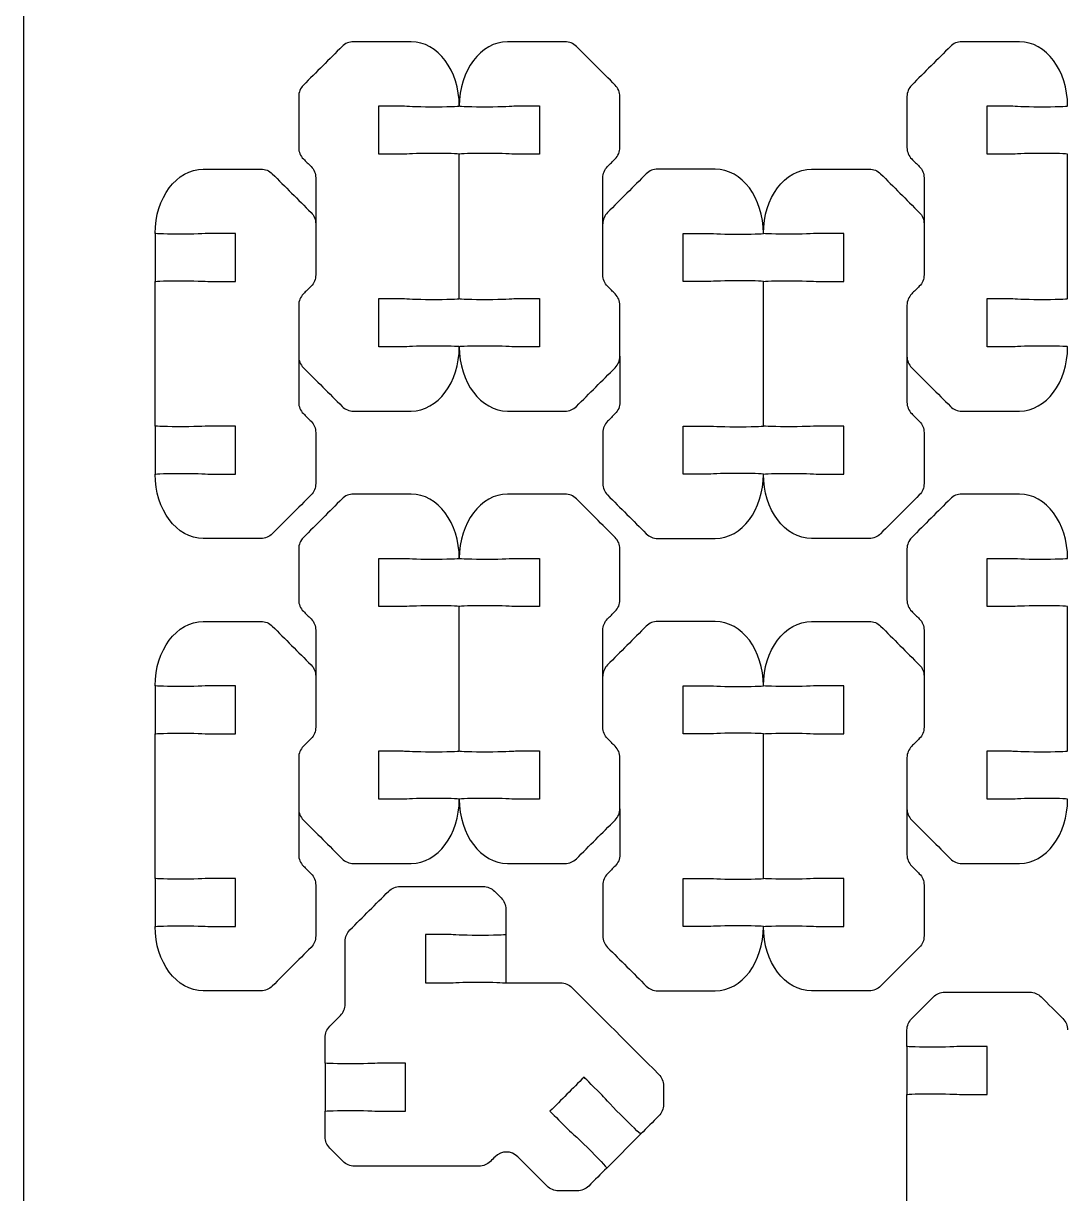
# Model space of a CAD drawing. Extents: x 0 to 400, y 230 to 450.
# Drawn here: x 135 to 200, y 297.5 to 370.4 of the extents above; entities that cross this region are included whole.
import ezdxf

# ---------------------------------------------------------------- set-up
doc = ezdxf.new("R2010")
doc.units = 0
doc.header["$MEASUREMENT"] = 0
doc.layers.add('DEFAULT', color=18, linetype='CONTINUOUS')

msp = doc.modelspace()

# ---------------------------------------------------------------- linework, layer by layer
at = {"layer": 'DEFAULT', "color": 1}
for points in [[(143.199, 357.329), (143.199, 354.329)], [(143.199, 345.331), (143.199, 342.331)], [(143.199, 329.155), (143.199, 326.155)], [(143.199, 317.157), (143.199, 314.157)], [(165.03, 313.656), (165.03, 310.656)], [(190.002, 306.691), (190.002, 303.691)], [(153.776, 305.655), (153.776, 302.655)], [(173.43, 301.239), (171.309, 299.118)]]:
    msp.add_lwpolyline(points, dxfattribs=at)
for points, knots in [([(135, 242), (135, 307.333), (135, 372.667), (135, 438), (135, 444.627), (140.372, 450), (147, 450), (182.333, 450), (217.667, 450), (253, 450), (259.628, 450), (265, 444.627), (265, 438), (265, 372.667), (265, 307.333), (265, 242), (265, 235.373), (259.628, 230), (253, 230), (217.667, 230), (182.333, 230), (147, 230), (140.372, 230), (135, 235.373), (135, 242)], [0, 0, 0, 0, 555.591, 555.591, 555.591, 556.591, 556.591, 556.591, 857.063, 857.063, 857.063, 858.063, 858.063, 858.063, 1413.654, 1413.654, 1413.654, 1414.654, 1414.654, 1414.654, 1715.126, 1715.126, 1715.126, 1716.126, 1716.126, 1716.126, 1716.126]), ([(154.841, 368.972), (155.028, 369.16), (155.283, 369.265), (155.548, 369.265), (156.743, 369.265), (157.939, 369.265), (159.134, 369.265), (160.792, 369.265), (162.133, 367.477), (162.133, 365.265), (162.133, 365.237), (161.35, 365.215), (160.383, 365.215), (159.416, 365.215), (158.845, 365.265), (158.633, 365.265), (158.133, 365.265), (157.634, 365.265), (157.134, 365.265), (157.134, 364.264), (157.134, 363.263), (157.134, 362.263), (157.634, 362.263), (158.133, 362.263), (158.633, 362.263), (158.845, 362.263), (159.416, 362.312), (160.383, 362.312), (161.35, 362.312), (162.133, 362.291), (162.133, 362.263), (162.133, 359.264), (162.133, 356.265), (162.133, 353.267), (162.133, 353.239), (161.35, 353.217), (160.383, 353.217), (159.416, 353.217), (158.845, 353.267), (158.633, 353.267), (158.133, 353.267), (157.634, 353.267), (157.134, 353.267), (157.134, 352.266), (157.134, 351.265), (157.134, 350.265), (157.634, 350.265), (158.133, 350.265), (158.633, 350.265), (158.845, 350.265), (159.416, 350.314), (160.383, 350.314), (161.35, 350.314), (162.133, 350.293), (162.133, 350.265), (162.133, 348.053), (160.792, 346.268), (159.134, 346.264), (158.257, 346.264), (156.614, 346.261), (155.548, 346.261), (155.283, 346.261), (155.028, 346.366), (154.84, 346.554), (154.036, 347.358), (153.232, 348.162), (152.428, 348.966), (152.24, 349.154), (152.135, 349.408), (152.135, 349.673), (152.135, 350.733), (152.135, 351.793), (152.135, 352.853), (152.135, 353.118), (152.24, 353.372), (152.428, 353.56), (152.587, 353.718), (152.745, 353.877), (152.904, 354.036), (153.092, 354.223), (153.197, 354.477), (153.197, 354.743), (153.197, 356.757), (153.197, 358.772), (153.197, 360.787), (153.197, 361.052), (153.092, 361.306), (152.904, 361.494), (152.745, 361.652), (152.587, 361.811), (152.428, 361.97), (152.24, 362.157), (152.135, 362.411), (152.135, 362.677), (152.135, 363.735), (152.135, 364.794), (152.135, 365.852), (152.135, 366.118), (152.24, 366.372), (152.428, 366.56), (153.232, 367.364), (154.036, 368.168), (154.841, 368.972)], [9.672514, 9.672514, 9.672514, 9.672514, 10.672514, 10.672514, 10.672514, 20.838514, 20.838514, 20.838514, 21.838514, 21.838514, 21.838514, 22.838514, 22.838514, 22.838514, 23.838514, 23.838514, 23.838514, 28.088514, 28.088514, 28.088514, 36.598514, 36.598514, 36.598514, 40.848514, 40.848514, 40.848514, 41.848514, 41.848514, 41.848514, 42.848514, 42.848514, 42.848514, 68.348514, 68.348514, 68.348514, 69.348514, 69.348514, 69.348514, 70.348514, 70.348514, 70.348514, 74.598514, 74.598514, 74.598514, 83.108514, 83.108514, 83.108514, 87.358514, 87.358514, 87.358514, 88.358514, 88.358514, 88.358514, 89.358514, 89.358514, 89.358514, 90.358514, 90.358514, 90.358514, 91.358514, 91.358514, 91.358514, 92.358514, 92.358514, 92.358514, 102.03032, 102.03032, 102.03032, 103.03032, 103.03032, 103.03032, 112.04232, 112.04232, 112.04232, 113.04232, 113.04232, 113.04232, 114.951509, 114.951509, 114.951509, 115.951509, 115.951509, 115.951509, 133.083509, 133.083509, 133.083509, 134.083509, 134.083509, 134.083509, 135.992697, 135.992697, 135.992697, 136.992697, 136.992697, 136.992697, 145.994697, 145.994697, 145.994697, 146.994697, 146.994697, 146.994697, 156.667211, 156.667211, 156.667211, 156.667211]), ([(162.133, 353.267), (162.133, 353.239), (162.916, 353.217), (163.883, 353.217), (164.849, 353.217), (165.421, 353.267), (165.632, 353.267), (166.132, 353.267), (166.632, 353.267), (167.132, 353.267), (167.132, 352.266), (167.132, 351.265), (167.132, 350.265), (166.632, 350.265), (166.132, 350.265), (165.632, 350.265), (165.421, 350.265), (164.849, 350.314), (163.883, 350.314), (162.916, 350.314), (162.133, 350.293), (162.133, 350.265), (162.133, 348.053), (163.473, 346.268), (165.131, 346.264), (166.009, 346.264), (167.652, 346.261), (168.717, 346.261), (168.983, 346.261), (169.237, 346.366), (169.425, 346.554), (170.229, 347.358), (171.034, 348.162), (171.838, 348.966), (172.025, 349.154), (172.131, 349.408), (172.131, 349.673), (172.131, 350.733), (172.131, 351.793), (172.131, 352.853), (172.131, 353.118), (172.025, 353.372), (171.838, 353.56), (171.679, 353.718), (171.52, 353.877), (171.361, 354.036), (171.174, 354.223), (171.069, 354.478), (171.069, 354.743), (171.069, 356.757), (171.069, 358.772), (171.069, 360.787), (171.069, 361.052), (171.174, 361.306), (171.361, 361.494), (171.52, 361.652), (171.679, 361.811), (171.838, 361.97), (172.025, 362.157), (172.131, 362.412), (172.131, 362.677), (172.131, 363.735), (172.131, 364.794), (172.131, 365.853), (172.131, 366.118), (172.025, 366.372), (171.838, 366.56), (171.033, 367.364), (170.229, 368.168), (169.425, 368.973), (169.237, 369.16), (168.983, 369.265), (168.718, 369.265), (167.522, 369.265), (166.327, 369.265), (165.131, 369.265), (163.473, 369.265), (162.133, 367.477), (162.133, 365.265), (162.133, 365.237), (162.916, 365.215), (163.883, 365.215), (164.849, 365.215), (165.421, 365.265), (165.632, 365.265), (166.132, 365.265), (166.632, 365.265), (167.132, 365.265), (167.132, 364.264), (167.132, 363.263), (167.132, 362.263), (166.632, 362.263), (166.132, 362.263), (165.632, 362.263), (165.421, 362.263), (164.849, 362.312), (163.883, 362.312), (162.916, 362.312), (162.133, 362.291), (162.133, 362.263)], [0, 0, 0, 0, 1, 1, 1, 2, 2, 2, 6.25, 6.25, 6.25, 14.76, 14.76, 14.76, 19.01, 19.01, 19.01, 20.01, 20.01, 20.01, 21.01, 21.01, 21.01, 22.01, 22.01, 22.01, 23.01, 23.01, 23.01, 24.01, 24.01, 24.01, 33.681807, 33.681807, 33.681807, 34.681807, 34.681807, 34.681807, 43.693807, 43.693807, 43.693807, 44.693807, 44.693807, 44.693807, 46.602995, 46.602995, 46.602995, 47.602995, 47.602995, 47.602995, 64.734995, 64.734995, 64.734995, 65.734995, 65.734995, 65.734995, 67.644183, 67.644183, 67.644183, 68.644183, 68.644183, 68.644183, 77.646183, 77.646183, 77.646183, 78.646183, 78.646183, 78.646183, 88.319404, 88.319404, 88.319404, 89.319404, 89.319404, 89.319404, 99.485404, 99.485404, 99.485404, 100.485404, 100.485404, 100.485404, 101.485404, 101.485404, 101.485404, 102.485404, 102.485404, 102.485404, 106.735404, 106.735404, 106.735404, 115.245404, 115.245404, 115.245404, 119.495404, 119.495404, 119.495404, 120.495404, 120.495404, 120.495404, 121.495404, 121.495404, 121.495404, 121.495404]), ([(192.708, 368.972), (192.895, 369.16), (193.15, 369.265), (193.415, 369.265), (194.61, 369.265), (195.806, 369.265), (197.001, 369.265), (198.659, 369.265), (200, 367.477), (200, 365.265), (200, 365.237), (199.217, 365.215), (198.25, 365.215), (197.283, 365.215), (196.712, 365.265), (196.5, 365.265), (196.001, 365.265), (195.501, 365.265), (195.001, 365.265), (195.001, 364.264), (195.001, 363.263), (195.001, 362.263), (195.501, 362.263), (196.001, 362.263), (196.5, 362.263), (196.712, 362.263), (197.283, 362.312), (198.25, 362.312), (199.217, 362.312), (200, 362.291), (200, 362.263), (200, 359.264), (200, 356.265), (200, 353.267), (200, 353.239), (199.217, 353.217), (198.25, 353.217), (197.283, 353.217), (196.712, 353.267), (196.5, 353.267), (196.001, 353.267), (195.501, 353.267), (195.001, 353.267), (195.001, 352.266), (195.001, 351.265), (195.001, 350.265), (195.501, 350.265), (196.001, 350.265), (196.5, 350.265), (196.712, 350.265), (197.283, 350.314), (198.25, 350.314), (199.217, 350.314), (200, 350.293), (200, 350.265), (200, 348.053), (198.659, 346.268), (197.001, 346.264), (196.124, 346.264), (194.481, 346.261), (193.415, 346.261), (193.15, 346.261), (192.895, 346.366), (192.708, 346.554), (191.904, 347.358), (191.1, 348.162), (190.295, 348.966), (190.108, 349.154), (190.002, 349.408), (190.002, 349.673), (190.002, 350.733), (190.002, 351.793), (190.002, 352.853), (190.002, 353.118), (190.108, 353.372), (190.295, 353.56), (190.454, 353.718), (190.613, 353.877), (190.771, 354.036), (190.959, 354.223), (191.064, 354.477), (191.064, 354.743), (191.064, 356.757), (191.064, 358.772), (191.064, 360.787), (191.064, 361.052), (190.959, 361.306), (190.771, 361.494), (190.613, 361.652), (190.454, 361.811), (190.295, 361.97), (190.108, 362.157), (190.002, 362.411), (190.002, 362.677), (190.002, 363.735), (190.002, 364.794), (190.002, 365.852), (190.002, 366.118), (190.108, 366.372), (190.295, 366.56), (191.1, 367.364), (191.904, 368.168), (192.708, 368.972)], [9.671807, 9.671807, 9.671807, 9.671807, 10.671807, 10.671807, 10.671807, 20.837807, 20.837807, 20.837807, 21.837807, 21.837807, 21.837807, 22.837807, 22.837807, 22.837807, 23.837807, 23.837807, 23.837807, 28.087807, 28.087807, 28.087807, 36.597807, 36.597807, 36.597807, 40.847807, 40.847807, 40.847807, 41.847807, 41.847807, 41.847807, 42.847807, 42.847807, 42.847807, 68.347807, 68.347807, 68.347807, 69.347807, 69.347807, 69.347807, 70.347807, 70.347807, 70.347807, 74.597807, 74.597807, 74.597807, 83.107807, 83.107807, 83.107807, 87.357807, 87.357807, 87.357807, 88.357807, 88.357807, 88.357807, 89.357807, 89.357807, 89.357807, 90.357807, 90.357807, 90.357807, 91.357807, 91.357807, 91.357807, 92.357807, 92.357807, 92.357807, 102.029613, 102.029613, 102.029613, 103.029613, 103.029613, 103.029613, 112.041613, 112.041613, 112.041613, 113.041613, 113.041613, 113.041613, 114.950094, 114.950094, 114.950094, 115.950094, 115.950094, 115.950094, 133.082094, 133.082094, 133.082094, 134.082094, 134.082094, 134.082094, 135.990576, 135.990576, 135.990576, 136.990576, 136.990576, 136.990576, 145.992576, 145.992576, 145.992576, 146.992576, 146.992576, 146.992576, 156.664382, 156.664382, 156.664382, 156.664382]), ([(152.135, 349.673), (152.135, 348.719), (152.135, 347.764), (152.135, 346.809), (152.135, 346.544), (152.241, 346.289), (152.428, 346.102), (152.587, 345.943), (152.745, 345.784), (152.904, 345.626), (153.091, 345.438), (153.197, 345.184), (153.197, 344.919), (153.197, 343.86), (153.197, 342.802), (153.197, 341.743), (153.197, 341.478), (153.091, 341.223), (152.904, 341.036), (152.1, 340.232), (151.295, 339.427), (150.491, 338.623), (150.304, 338.436), (150.049, 338.33), (149.784, 338.33), (148.589, 338.33), (147.393, 338.33), (146.198, 338.33), (144.54, 338.33), (143.199, 340.119), (143.199, 342.331), (143.199, 342.359), (143.982, 342.38), (144.949, 342.38), (145.916, 342.38), (146.487, 342.331), (146.699, 342.331), (147.574, 342.331), (148.198, 342.331), (148.198, 342.331), (148.198, 343.331), (148.198, 344.332), (148.198, 345.333), (148.198, 345.333), (147.574, 345.333), (146.699, 345.333), (146.487, 345.333), (145.916, 345.284), (144.949, 345.284), (143.982, 345.284), (143.199, 345.305), (143.199, 345.333), (143.199, 348.332), (143.199, 351.33), (143.199, 354.329), (143.199, 354.357), (143.982, 354.378), (144.949, 354.378), (145.916, 354.378), (146.487, 354.329), (146.699, 354.329), (147.574, 354.329), (148.198, 354.329), (148.198, 354.329), (148.198, 355.329), (148.198, 356.33), (148.198, 357.331), (148.198, 357.331), (147.574, 357.331), (146.699, 357.331), (146.487, 357.331), (145.916, 357.281), (144.949, 357.281), (143.982, 357.281), (143.199, 357.303), (143.199, 357.331), (143.199, 359.543), (144.54, 361.328), (146.198, 361.331), (147.075, 361.331), (148.718, 361.334), (149.784, 361.335), (150.049, 361.335), (150.304, 361.229), (150.492, 361.042), (151.296, 360.238), (152.1, 359.433), (152.904, 358.629), (153.091, 358.442), (153.197, 358.187), (153.197, 357.922)], [0, 0, 0, 0, 8.12, 8.12, 8.12, 9.12, 9.12, 9.12, 11.029188, 11.029188, 11.029188, 12.029188, 12.029188, 12.029188, 21.031188, 21.031188, 21.031188, 22.031188, 22.031188, 22.031188, 31.704409, 31.704409, 31.704409, 32.704409, 32.704409, 32.704409, 42.870409, 42.870409, 42.870409, 43.870409, 43.870409, 43.870409, 44.870409, 44.870409, 44.870409, 45.870409, 45.870409, 45.870409, 46.870409, 46.870409, 46.870409, 55.380409, 55.380409, 55.380409, 56.380409, 56.380409, 56.380409, 57.380409, 57.380409, 57.380409, 58.380409, 58.380409, 58.380409, 83.880409, 83.880409, 83.880409, 84.880409, 84.880409, 84.880409, 85.880409, 85.880409, 85.880409, 86.880409, 86.880409, 86.880409, 95.390409, 95.390409, 95.390409, 96.390409, 96.390409, 96.390409, 97.390409, 97.390409, 97.390409, 98.390409, 98.390409, 98.390409, 99.390409, 99.390409, 99.390409, 100.390409, 100.390409, 100.390409, 101.390409, 101.390409, 101.390409, 111.062216, 111.062216, 111.062216, 112.062216, 112.062216, 112.062216, 112.062216]), ([(181.066, 354.329), (181.066, 354.357), (180.283, 354.378), (179.317, 354.378), (178.35, 354.378), (177.779, 354.329), (177.567, 354.329), (176.692, 354.329), (176.068, 354.329), (176.068, 354.329), (176.068, 355.329), (176.068, 356.33), (176.068, 357.331), (176.068, 357.331), (176.692, 357.331), (177.567, 357.331), (177.779, 357.331), (178.35, 357.281), (179.317, 357.281), (180.283, 357.281), (181.066, 357.303), (181.066, 357.331), (181.066, 359.543), (179.726, 361.328), (178.068, 361.331), (177.19, 361.331), (175.547, 361.334), (174.482, 361.335), (174.217, 361.335), (173.962, 361.229), (173.774, 361.042), (172.97, 360.238), (172.166, 359.433), (171.361, 358.629), (171.174, 358.442), (171.069, 358.187), (171.069, 357.922)], [0, 0, 0, 0, 1, 1, 1, 2, 2, 2, 3, 3, 3, 11.51, 11.51, 11.51, 12.51, 12.51, 12.51, 13.51, 13.51, 13.51, 14.51, 14.51, 14.51, 15.51, 15.51, 15.51, 16.51, 16.51, 16.51, 17.51, 17.51, 17.51, 27.181807, 27.181807, 27.181807, 28.181807, 28.181807, 28.181807, 28.181807]), ([(190.002, 349.673), (190.002, 348.719), (190.002, 347.764), (190.002, 346.809), (190.002, 346.544), (190.108, 346.289), (190.295, 346.102), (190.454, 345.943), (190.613, 345.784), (190.771, 345.626), (190.959, 345.438), (191.064, 345.184), (191.064, 344.919), (191.064, 343.86), (191.064, 342.802), (191.064, 341.743), (191.064, 341.478), (190.959, 341.223), (190.771, 341.036), (189.967, 340.232), (189.163, 339.427), (188.358, 338.623), (188.171, 338.436), (187.917, 338.33), (187.651, 338.33), (186.456, 338.33), (185.26, 338.33), (184.065, 338.33), (182.407, 338.33), (181.066, 340.119), (181.066, 342.331), (181.066, 342.359), (181.85, 342.38), (182.816, 342.38), (183.783, 342.38), (184.354, 342.331), (184.566, 342.331), (185.441, 342.331), (186.065, 342.331), (186.065, 342.331), (186.065, 343.331), (186.065, 344.332), (186.065, 345.333), (186.065, 345.333), (185.441, 345.333), (184.566, 345.333), (184.354, 345.333), (183.783, 345.284), (182.816, 345.284), (181.85, 345.284), (181.066, 345.305), (181.066, 345.333), (181.066, 348.332), (181.066, 351.33), (181.066, 354.329), (181.066, 354.357), (181.85, 354.378), (182.816, 354.378), (183.783, 354.378), (184.354, 354.329), (184.566, 354.329), (185.441, 354.329), (186.065, 354.329), (186.065, 354.329), (186.065, 355.329), (186.065, 356.33), (186.065, 357.331), (186.065, 357.331), (185.441, 357.331), (184.566, 357.331), (184.354, 357.331), (183.783, 357.281), (182.816, 357.281), (181.85, 357.281), (181.066, 357.303), (181.066, 357.331), (181.066, 359.543), (182.407, 361.328), (184.065, 361.331), (184.942, 361.331), (186.586, 361.334), (187.651, 361.335), (187.916, 361.335), (188.171, 361.229), (188.359, 361.042), (189.163, 360.238), (189.967, 359.433), (190.771, 358.629), (190.959, 358.442), (191.064, 358.187), (191.064, 357.922)], [0, 0, 0, 0, 8.12, 8.12, 8.12, 9.12, 9.12, 9.12, 11.029188, 11.029188, 11.029188, 12.029188, 12.029188, 12.029188, 21.031188, 21.031188, 21.031188, 22.031188, 22.031188, 22.031188, 31.704409, 31.704409, 31.704409, 32.704409, 32.704409, 32.704409, 42.870409, 42.870409, 42.870409, 43.870409, 43.870409, 43.870409, 44.870409, 44.870409, 44.870409, 45.870409, 45.870409, 45.870409, 46.870409, 46.870409, 46.870409, 55.380409, 55.380409, 55.380409, 56.380409, 56.380409, 56.380409, 57.380409, 57.380409, 57.380409, 58.380409, 58.380409, 58.380409, 83.880409, 83.880409, 83.880409, 84.880409, 84.880409, 84.880409, 85.880409, 85.880409, 85.880409, 86.880409, 86.880409, 86.880409, 95.390409, 95.390409, 95.390409, 96.390409, 96.390409, 96.390409, 97.390409, 97.390409, 97.390409, 98.390409, 98.390409, 98.390409, 99.390409, 99.390409, 99.390409, 100.390409, 100.390409, 100.390409, 101.390409, 101.390409, 101.390409, 111.062216, 111.062216, 111.062216, 112.062216, 112.062216, 112.062216, 112.062216]), ([(172.131, 349.673), (172.131, 348.719), (172.131, 347.764), (172.131, 346.809), (172.131, 346.544), (172.025, 346.289), (171.838, 346.102), (171.679, 345.943), (171.52, 345.784), (171.361, 345.626), (171.174, 345.438), (171.069, 345.184), (171.069, 344.919), (171.069, 343.86), (171.069, 342.802), (171.069, 341.743), (171.069, 341.478), (171.174, 341.223), (171.361, 341.036), (172.166, 340.232), (172.97, 339.427), (173.774, 338.623), (173.962, 338.436), (174.216, 338.33), (174.481, 338.33), (175.677, 338.33), (176.872, 338.33), (178.068, 338.33), (179.726, 338.33), (181.066, 340.119), (181.066, 342.331), (181.066, 342.359), (180.283, 342.38), (179.317, 342.38), (178.35, 342.38), (177.779, 342.331), (177.567, 342.331), (176.692, 342.331), (176.068, 342.331), (176.068, 342.331), (176.068, 343.331), (176.068, 344.332), (176.068, 345.333), (176.068, 345.333), (176.692, 345.333), (177.567, 345.333), (177.779, 345.333), (178.35, 345.284), (179.317, 345.284), (180.283, 345.284), (181.066, 345.305), (181.066, 345.333)], [0, 0, 0, 0, 8.12, 8.12, 8.12, 9.12, 9.12, 9.12, 11.029188, 11.029188, 11.029188, 12.029188, 12.029188, 12.029188, 21.031188, 21.031188, 21.031188, 22.031188, 22.031188, 22.031188, 31.704409, 31.704409, 31.704409, 32.704409, 32.704409, 32.704409, 42.870409, 42.870409, 42.870409, 43.870409, 43.870409, 43.870409, 44.870409, 44.870409, 44.870409, 45.870409, 45.870409, 45.870409, 46.870409, 46.870409, 46.870409, 55.380409, 55.380409, 55.380409, 56.380409, 56.380409, 56.380409, 57.380409, 57.380409, 57.380409, 58.380409, 58.380409, 58.380409, 58.380409]), ([(154.841, 340.799), (155.028, 340.987), (155.283, 341.092), (155.548, 341.092), (156.743, 341.092), (157.939, 341.092), (159.134, 341.092), (160.792, 341.092), (162.133, 339.303), (162.133, 337.091), (162.133, 337.063), (161.35, 337.042), (160.383, 337.042), (159.416, 337.042), (158.845, 337.091), (158.633, 337.091), (158.133, 337.091), (157.634, 337.091), (157.134, 337.091), (157.134, 336.091), (157.134, 335.09), (157.134, 334.089), (157.634, 334.089), (158.133, 334.089), (158.633, 334.089), (158.845, 334.089), (159.416, 334.138), (160.383, 334.138), (161.35, 334.138), (162.133, 334.117), (162.133, 334.089), (162.133, 331.09), (162.133, 328.092), (162.133, 325.093), (162.133, 325.065), (161.35, 325.044), (160.383, 325.044), (159.416, 325.044), (158.845, 325.093), (158.633, 325.093), (158.133, 325.093), (157.634, 325.093), (157.134, 325.093), (157.134, 324.093), (157.134, 323.092), (157.134, 322.091), (157.634, 322.091), (158.133, 322.091), (158.633, 322.091), (158.845, 322.091), (159.416, 322.141), (160.383, 322.141), (161.35, 322.141), (162.133, 322.119), (162.133, 322.091), (162.133, 319.879), (160.792, 318.094), (159.134, 318.091), (158.257, 318.091), (156.614, 318.088), (155.548, 318.087), (155.283, 318.087), (155.028, 318.193), (154.84, 318.38), (154.036, 319.184), (153.232, 319.989), (152.428, 320.793), (152.24, 320.981), (152.135, 321.235), (152.135, 321.5), (152.135, 322.56), (152.135, 323.619), (152.135, 324.679), (152.135, 324.944), (152.24, 325.199), (152.428, 325.386), (152.587, 325.545), (152.745, 325.704), (152.904, 325.862), (153.092, 326.05), (153.197, 326.304), (153.197, 326.569), (153.197, 328.584), (153.197, 330.598), (153.197, 332.613), (153.197, 332.878), (153.092, 333.133), (152.904, 333.32), (152.745, 333.479), (152.587, 333.638), (152.428, 333.796), (152.24, 333.984), (152.135, 334.238), (152.135, 334.503), (152.135, 335.562), (152.135, 336.62), (152.135, 337.679), (152.135, 337.944), (152.24, 338.199), (152.428, 338.386), (153.232, 339.19), (154.036, 339.995), (154.841, 340.799)], [9.672514, 9.672514, 9.672514, 9.672514, 10.672514, 10.672514, 10.672514, 20.838514, 20.838514, 20.838514, 21.838514, 21.838514, 21.838514, 22.838514, 22.838514, 22.838514, 23.838514, 23.838514, 23.838514, 28.088514, 28.088514, 28.088514, 36.598514, 36.598514, 36.598514, 40.848514, 40.848514, 40.848514, 41.848514, 41.848514, 41.848514, 42.848514, 42.848514, 42.848514, 68.348514, 68.348514, 68.348514, 69.348514, 69.348514, 69.348514, 70.348514, 70.348514, 70.348514, 74.598514, 74.598514, 74.598514, 83.108514, 83.108514, 83.108514, 87.358514, 87.358514, 87.358514, 88.358514, 88.358514, 88.358514, 89.358514, 89.358514, 89.358514, 90.358514, 90.358514, 90.358514, 91.358514, 91.358514, 91.358514, 92.358514, 92.358514, 92.358514, 102.03032, 102.03032, 102.03032, 103.03032, 103.03032, 103.03032, 112.04232, 112.04232, 112.04232, 113.04232, 113.04232, 113.04232, 114.951509, 114.951509, 114.951509, 115.951509, 115.951509, 115.951509, 133.083509, 133.083509, 133.083509, 134.083509, 134.083509, 134.083509, 135.992697, 135.992697, 135.992697, 136.992697, 136.992697, 136.992697, 145.994697, 145.994697, 145.994697, 146.994697, 146.994697, 146.994697, 156.667211, 156.667211, 156.667211, 156.667211]), ([(162.133, 325.093), (162.133, 325.065), (162.916, 325.044), (163.883, 325.044), (164.849, 325.044), (165.421, 325.093), (165.632, 325.093), (166.132, 325.093), (166.632, 325.093), (167.132, 325.093), (167.132, 324.093), (167.132, 323.092), (167.132, 322.091), (166.632, 322.091), (166.132, 322.091), (165.632, 322.091), (165.421, 322.091), (164.849, 322.141), (163.883, 322.141), (162.916, 322.141), (162.133, 322.119), (162.133, 322.091), (162.133, 319.879), (163.473, 318.094), (165.131, 318.091), (166.009, 318.091), (167.652, 318.088), (168.717, 318.087), (168.983, 318.087), (169.237, 318.193), (169.425, 318.38), (170.229, 319.185), (171.034, 319.989), (171.838, 320.793), (172.025, 320.98), (172.131, 321.235), (172.131, 321.5), (172.131, 322.56), (172.131, 323.619), (172.131, 324.679), (172.131, 324.944), (172.025, 325.199), (171.838, 325.386), (171.679, 325.545), (171.52, 325.704), (171.361, 325.862), (171.174, 326.05), (171.069, 326.304), (171.069, 326.569), (171.069, 328.584), (171.069, 330.599), (171.069, 332.613), (171.069, 332.878), (171.174, 333.133), (171.361, 333.32), (171.52, 333.479), (171.679, 333.638), (171.838, 333.796), (172.025, 333.984), (172.131, 334.238), (172.131, 334.503), (172.131, 335.562), (172.131, 336.62), (172.131, 337.679), (172.131, 337.944), (172.025, 338.199), (171.838, 338.386), (171.033, 339.19), (170.229, 339.995), (169.425, 340.799), (169.237, 340.986), (168.983, 341.092), (168.718, 341.092), (167.522, 341.092), (166.327, 341.092), (165.131, 341.092), (163.473, 341.092), (162.133, 339.303), (162.133, 337.091), (162.133, 337.063), (162.916, 337.042), (163.883, 337.042), (164.849, 337.042), (165.421, 337.091), (165.632, 337.091), (166.132, 337.091), (166.632, 337.091), (167.132, 337.091), (167.132, 336.091), (167.132, 335.09), (167.132, 334.089), (166.632, 334.089), (166.132, 334.089), (165.632, 334.089), (165.421, 334.089), (164.849, 334.139), (163.883, 334.139), (162.916, 334.139), (162.133, 334.117), (162.133, 334.089)], [0, 0, 0, 0, 1, 1, 1, 2, 2, 2, 6.25, 6.25, 6.25, 14.76, 14.76, 14.76, 19.01, 19.01, 19.01, 20.01, 20.01, 20.01, 21.01, 21.01, 21.01, 22.01, 22.01, 22.01, 23.01, 23.01, 23.01, 24.01, 24.01, 24.01, 33.681807, 33.681807, 33.681807, 34.681807, 34.681807, 34.681807, 43.693807, 43.693807, 43.693807, 44.693807, 44.693807, 44.693807, 46.602995, 46.602995, 46.602995, 47.602995, 47.602995, 47.602995, 64.734995, 64.734995, 64.734995, 65.734995, 65.734995, 65.734995, 67.644183, 67.644183, 67.644183, 68.644183, 68.644183, 68.644183, 77.646183, 77.646183, 77.646183, 78.646183, 78.646183, 78.646183, 88.319404, 88.319404, 88.319404, 89.319404, 89.319404, 89.319404, 99.485404, 99.485404, 99.485404, 100.485404, 100.485404, 100.485404, 101.485404, 101.485404, 101.485404, 102.485404, 102.485404, 102.485404, 106.735404, 106.735404, 106.735404, 115.245404, 115.245404, 115.245404, 119.495404, 119.495404, 119.495404, 120.495404, 120.495404, 120.495404, 121.495404, 121.495404, 121.495404, 121.495404]), ([(192.708, 340.799), (192.895, 340.987), (193.15, 341.092), (193.415, 341.092), (194.61, 341.092), (195.806, 341.092), (197.001, 341.092), (198.659, 341.092), (200, 339.303), (200, 337.091), (200, 337.063), (199.217, 337.042), (198.25, 337.042), (197.283, 337.042), (196.712, 337.091), (196.5, 337.091), (196.001, 337.091), (195.501, 337.091), (195.001, 337.091), (195.001, 336.091), (195.001, 335.09), (195.001, 334.089), (195.501, 334.089), (196.001, 334.089), (196.5, 334.089), (196.712, 334.089), (197.283, 334.138), (198.25, 334.138), (199.217, 334.138), (200, 334.117), (200, 334.089), (200, 331.09), (200, 328.092), (200, 325.093), (200, 325.065), (199.217, 325.044), (198.25, 325.044), (197.283, 325.044), (196.712, 325.093), (196.5, 325.093), (196.001, 325.093), (195.501, 325.093), (195.001, 325.093), (195.001, 324.093), (195.001, 323.092), (195.001, 322.091), (195.501, 322.091), (196.001, 322.091), (196.5, 322.091), (196.712, 322.091), (197.283, 322.141), (198.25, 322.141), (199.217, 322.141), (200, 322.119), (200, 322.091), (200, 319.879), (198.659, 318.094), (197.001, 318.091), (196.124, 318.091), (194.481, 318.088), (193.415, 318.087), (193.15, 318.087), (192.895, 318.193), (192.708, 318.38), (191.904, 319.184), (191.1, 319.989), (190.295, 320.793), (190.108, 320.981), (190.002, 321.235), (190.002, 321.5), (190.002, 322.56), (190.002, 323.619), (190.002, 324.679), (190.002, 324.944), (190.108, 325.199), (190.295, 325.386), (190.454, 325.545), (190.613, 325.704), (190.771, 325.862), (190.959, 326.05), (191.064, 326.304), (191.064, 326.569), (191.064, 328.584), (191.064, 330.598), (191.064, 332.613), (191.064, 332.878), (190.959, 333.133), (190.771, 333.32), (190.613, 333.479), (190.454, 333.638), (190.295, 333.796), (190.108, 333.984), (190.002, 334.238), (190.002, 334.503), (190.002, 335.562), (190.002, 336.62), (190.002, 337.679), (190.002, 337.944), (190.108, 338.199), (190.295, 338.386), (191.1, 339.19), (191.904, 339.995), (192.708, 340.799)], [9.671807, 9.671807, 9.671807, 9.671807, 10.671807, 10.671807, 10.671807, 20.837807, 20.837807, 20.837807, 21.837807, 21.837807, 21.837807, 22.837807, 22.837807, 22.837807, 23.837807, 23.837807, 23.837807, 28.087807, 28.087807, 28.087807, 36.597807, 36.597807, 36.597807, 40.847807, 40.847807, 40.847807, 41.847807, 41.847807, 41.847807, 42.847807, 42.847807, 42.847807, 68.347807, 68.347807, 68.347807, 69.347807, 69.347807, 69.347807, 70.347807, 70.347807, 70.347807, 74.597807, 74.597807, 74.597807, 83.107807, 83.107807, 83.107807, 87.357807, 87.357807, 87.357807, 88.357807, 88.357807, 88.357807, 89.357807, 89.357807, 89.357807, 90.357807, 90.357807, 90.357807, 91.357807, 91.357807, 91.357807, 92.357807, 92.357807, 92.357807, 102.029613, 102.029613, 102.029613, 103.029613, 103.029613, 103.029613, 112.041613, 112.041613, 112.041613, 113.041613, 113.041613, 113.041613, 114.950094, 114.950094, 114.950094, 115.950094, 115.950094, 115.950094, 133.082094, 133.082094, 133.082094, 134.082094, 134.082094, 134.082094, 135.990576, 135.990576, 135.990576, 136.990576, 136.990576, 136.990576, 145.992576, 145.992576, 145.992576, 146.992576, 146.992576, 146.992576, 156.664382, 156.664382, 156.664382, 156.664382]), ([(152.135, 321.5), (152.135, 320.545), (152.135, 319.59), (152.135, 318.635), (152.135, 318.37), (152.241, 318.116), (152.428, 317.928), (152.587, 317.77), (152.745, 317.611), (152.904, 317.452), (153.091, 317.265), (153.197, 317.011), (153.197, 316.745), (153.197, 315.687), (153.197, 314.628), (153.197, 313.57), (153.197, 313.304), (153.091, 313.05), (152.904, 312.863), (152.1, 312.058), (151.295, 311.254), (150.491, 310.45), (150.304, 310.262), (150.049, 310.157), (149.784, 310.157), (148.589, 310.157), (147.393, 310.157), (146.198, 310.157), (144.54, 310.157), (143.199, 311.945), (143.199, 314.157), (143.199, 314.185), (143.982, 314.207), (144.949, 314.207), (145.916, 314.207), (146.487, 314.157), (146.699, 314.157), (147.574, 314.157), (148.198, 314.157), (148.198, 314.157), (148.198, 315.158), (148.198, 316.159), (148.198, 317.159), (148.198, 317.159), (147.574, 317.159), (146.699, 317.159), (146.487, 317.159), (145.916, 317.11), (144.949, 317.11), (143.982, 317.11), (143.199, 317.131), (143.199, 317.159), (143.199, 320.158), (143.199, 323.157), (143.199, 326.155), (143.199, 326.183), (143.982, 326.205), (144.949, 326.205), (145.916, 326.205), (146.487, 326.155), (146.699, 326.155), (147.574, 326.155), (148.198, 326.155), (148.198, 326.155), (148.198, 327.156), (148.198, 328.157), (148.198, 329.157), (148.198, 329.157), (147.574, 329.157), (146.699, 329.157), (146.487, 329.157), (145.916, 329.108), (144.949, 329.108), (143.982, 329.108), (143.199, 329.129), (143.199, 329.157), (143.199, 331.369), (144.54, 333.154), (146.198, 333.158), (147.075, 333.158), (148.718, 333.161), (149.784, 333.161), (150.049, 333.161), (150.304, 333.056), (150.492, 332.868), (151.296, 332.064), (152.1, 331.26), (152.904, 330.456), (153.091, 330.268), (153.197, 330.014), (153.197, 329.749)], [0, 0, 0, 0, 8.12, 8.12, 8.12, 9.12, 9.12, 9.12, 11.029188, 11.029188, 11.029188, 12.029188, 12.029188, 12.029188, 21.031188, 21.031188, 21.031188, 22.031188, 22.031188, 22.031188, 31.704409, 31.704409, 31.704409, 32.704409, 32.704409, 32.704409, 42.870409, 42.870409, 42.870409, 43.870409, 43.870409, 43.870409, 44.870409, 44.870409, 44.870409, 45.870409, 45.870409, 45.870409, 46.870409, 46.870409, 46.870409, 55.380409, 55.380409, 55.380409, 56.380409, 56.380409, 56.380409, 57.380409, 57.380409, 57.380409, 58.380409, 58.380409, 58.380409, 83.880409, 83.880409, 83.880409, 84.880409, 84.880409, 84.880409, 85.880409, 85.880409, 85.880409, 86.880409, 86.880409, 86.880409, 95.390409, 95.390409, 95.390409, 96.390409, 96.390409, 96.390409, 97.390409, 97.390409, 97.390409, 98.390409, 98.390409, 98.390409, 99.390409, 99.390409, 99.390409, 100.390409, 100.390409, 100.390409, 101.390409, 101.390409, 101.390409, 111.062216, 111.062216, 111.062216, 112.062216, 112.062216, 112.062216, 112.062216]), ([(181.066, 326.155), (181.066, 326.183), (180.283, 326.205), (179.317, 326.205), (178.35, 326.205), (177.779, 326.155), (177.567, 326.155), (176.692, 326.155), (176.068, 326.155), (176.068, 326.155), (176.068, 327.156), (176.068, 328.157), (176.068, 329.157), (176.068, 329.157), (176.692, 329.157), (177.567, 329.157), (177.779, 329.157), (178.35, 329.108), (179.317, 329.108), (180.283, 329.108), (181.066, 329.129), (181.066, 329.157), (181.066, 331.369), (179.726, 333.154), (178.068, 333.158), (177.19, 333.158), (175.547, 333.161), (174.482, 333.161), (174.217, 333.161), (173.962, 333.056), (173.774, 332.868), (172.97, 332.064), (172.166, 331.26), (171.361, 330.456), (171.174, 330.268), (171.069, 330.014), (171.069, 329.749)], [0, 0, 0, 0, 1, 1, 1, 2, 2, 2, 3, 3, 3, 11.51, 11.51, 11.51, 12.51, 12.51, 12.51, 13.51, 13.51, 13.51, 14.51, 14.51, 14.51, 15.51, 15.51, 15.51, 16.51, 16.51, 16.51, 17.51, 17.51, 17.51, 27.181807, 27.181807, 27.181807, 28.181807, 28.181807, 28.181807, 28.181807]), ([(190.002, 321.5), (190.002, 320.545), (190.002, 319.59), (190.002, 318.635), (190.002, 318.37), (190.108, 318.116), (190.295, 317.928), (190.454, 317.77), (190.613, 317.611), (190.771, 317.452), (190.959, 317.265), (191.064, 317.011), (191.064, 316.745), (191.064, 315.687), (191.064, 314.628), (191.064, 313.57), (191.064, 313.304), (190.959, 313.05), (190.771, 312.863), (189.967, 312.058), (189.163, 311.254), (188.358, 310.45), (188.171, 310.262), (187.917, 310.157), (187.651, 310.157), (186.456, 310.157), (185.26, 310.157), (184.065, 310.157), (182.407, 310.157), (181.066, 311.945), (181.066, 314.157), (181.066, 314.185), (181.85, 314.207), (182.816, 314.207), (183.783, 314.207), (184.354, 314.157), (184.566, 314.157), (185.441, 314.157), (186.065, 314.157), (186.065, 314.157), (186.065, 315.158), (186.065, 316.159), (186.065, 317.159), (186.065, 317.159), (185.441, 317.159), (184.566, 317.159), (184.354, 317.159), (183.783, 317.11), (182.816, 317.11), (181.85, 317.11), (181.066, 317.131), (181.066, 317.159), (181.066, 320.158), (181.066, 323.157), (181.066, 326.155), (181.066, 326.183), (181.85, 326.205), (182.816, 326.205), (183.783, 326.205), (184.354, 326.155), (184.566, 326.155), (185.441, 326.155), (186.065, 326.155), (186.065, 326.155), (186.065, 327.156), (186.065, 328.157), (186.065, 329.157), (186.065, 329.157), (185.441, 329.157), (184.566, 329.157), (184.354, 329.157), (183.783, 329.108), (182.816, 329.108), (181.85, 329.108), (181.066, 329.129), (181.066, 329.157), (181.066, 331.369), (182.407, 333.154), (184.065, 333.158), (184.942, 333.158), (186.586, 333.161), (187.651, 333.161), (187.916, 333.161), (188.171, 333.056), (188.359, 332.868), (189.163, 332.064), (189.967, 331.26), (190.771, 330.456), (190.959, 330.268), (191.064, 330.014), (191.064, 329.749)], [0, 0, 0, 0, 8.12, 8.12, 8.12, 9.12, 9.12, 9.12, 11.029188, 11.029188, 11.029188, 12.029188, 12.029188, 12.029188, 21.031188, 21.031188, 21.031188, 22.031188, 22.031188, 22.031188, 31.704409, 31.704409, 31.704409, 32.704409, 32.704409, 32.704409, 42.870409, 42.870409, 42.870409, 43.870409, 43.870409, 43.870409, 44.870409, 44.870409, 44.870409, 45.870409, 45.870409, 45.870409, 46.870409, 46.870409, 46.870409, 55.380409, 55.380409, 55.380409, 56.380409, 56.380409, 56.380409, 57.380409, 57.380409, 57.380409, 58.380409, 58.380409, 58.380409, 83.880409, 83.880409, 83.880409, 84.880409, 84.880409, 84.880409, 85.880409, 85.880409, 85.880409, 86.880409, 86.880409, 86.880409, 95.390409, 95.390409, 95.390409, 96.390409, 96.390409, 96.390409, 97.390409, 97.390409, 97.390409, 98.390409, 98.390409, 98.390409, 99.390409, 99.390409, 99.390409, 100.390409, 100.390409, 100.390409, 101.390409, 101.390409, 101.390409, 111.062216, 111.062216, 111.062216, 112.062216, 112.062216, 112.062216, 112.062216]), ([(172.131, 321.5), (172.131, 320.545), (172.131, 319.59), (172.131, 318.635), (172.131, 318.37), (172.025, 318.116), (171.838, 317.928), (171.679, 317.77), (171.52, 317.611), (171.361, 317.452), (171.174, 317.265), (171.069, 317.011), (171.069, 316.745), (171.069, 315.687), (171.069, 314.628), (171.069, 313.57), (171.069, 313.304), (171.174, 313.05), (171.361, 312.863), (172.166, 312.058), (172.97, 311.254), (173.774, 310.45), (173.962, 310.262), (174.216, 310.157), (174.481, 310.157), (175.677, 310.157), (176.872, 310.157), (178.068, 310.157), (179.726, 310.157), (181.066, 311.945), (181.066, 314.157), (181.066, 314.185), (180.283, 314.207), (179.317, 314.207), (178.35, 314.207), (177.779, 314.157), (177.567, 314.157), (176.692, 314.157), (176.068, 314.157), (176.068, 314.157), (176.068, 315.158), (176.068, 316.159), (176.068, 317.159), (176.068, 317.159), (176.692, 317.159), (177.567, 317.159), (177.779, 317.159), (178.35, 317.11), (179.317, 317.11), (180.283, 317.11), (181.066, 317.131), (181.066, 317.159)], [0, 0, 0, 0, 8.12, 8.12, 8.12, 9.12, 9.12, 9.12, 11.029188, 11.029188, 11.029188, 12.029188, 12.029188, 12.029188, 21.031188, 21.031188, 21.031188, 22.031188, 22.031188, 22.031188, 31.704409, 31.704409, 31.704409, 32.704409, 32.704409, 32.704409, 42.870409, 42.870409, 42.870409, 43.870409, 43.870409, 43.870409, 44.870409, 44.870409, 44.870409, 45.870409, 45.870409, 45.870409, 46.870409, 46.870409, 46.870409, 55.380409, 55.380409, 55.380409, 56.380409, 56.380409, 56.380409, 57.380409, 57.380409, 57.380409, 58.380409, 58.380409, 58.380409, 58.380409]), ([(158.779, 305.655), (158.779, 304.654), (158.779, 303.654), (158.779, 302.653), (158.278, 302.653), (157.777, 302.653), (157.276, 302.653), (157.064, 302.653), (156.493, 302.702), (155.526, 302.702), (154.559, 302.702), (153.776, 302.681), (153.776, 302.653), (153.776, 302.124), (153.776, 301.595), (153.776, 301.067), (153.776, 300.802), (153.882, 300.547), (154.069, 300.36), (154.345, 300.083), (154.622, 299.807), (154.898, 299.531), (155.085, 299.343), (155.34, 299.238), (155.605, 299.238), (158.191, 299.238), (160.777, 299.238), (163.363, 299.238), (163.628, 299.238), (163.883, 299.343), (164.071, 299.531), (164.168, 299.628), (164.265, 299.725), (164.362, 299.822), (164.752, 300.213), (165.385, 300.213), (165.776, 299.822), (166.384, 299.214), (166.993, 298.605), (167.601, 297.996), (167.789, 297.809), (168.044, 297.703), (168.308, 297.703), (168.699, 297.703), (169.09, 297.703), (169.48, 297.703), (169.746, 297.703), (170, 297.809), (170.188, 297.996), (170.562, 298.37), (170.935, 298.744), (171.313, 299.118), (171.313, 299.157), (170.78, 299.718), (170.11, 300.392), (169.425, 301.076), (168.988, 301.443), (168.836, 301.595), (168.483, 301.947), (168.131, 302.3), (167.778, 302.653), (168.485, 303.361), (169.191, 304.069), (169.898, 304.777), (169.898, 304.777), (170.343, 304.336), (170.96, 303.718), (171.108, 303.567), (171.479, 303.129), (172.163, 302.445), (172.83, 301.774), (173.394, 301.242), (173.433, 301.242), (173.807, 301.616), (174.181, 301.99), (174.555, 302.364), (174.742, 302.551), (174.848, 302.805), (174.848, 303.071), (174.848, 303.461), (174.848, 303.852), (174.848, 304.243), (174.848, 304.508), (174.742, 304.762), (174.555, 304.949), (172.751, 306.753), (170.947, 308.557), (169.143, 310.361), (168.956, 310.549), (168.701, 310.654), (168.436, 310.654), (167.301, 310.654), (166.165, 310.654), (165.03, 310.654), (164.882, 310.654), (164.247, 310.703), (163.28, 310.703), (162.313, 310.703), (161.742, 310.654), (161.53, 310.654), (161.03, 310.654), (160.531, 310.654), (160.031, 310.654), (160.031, 311.655), (160.031, 312.655), (160.031, 313.656), (160.531, 313.656), (161.03, 313.656), (161.53, 313.656), (161.742, 313.656), (162.313, 313.607), (163.28, 313.607), (164.247, 313.607), (165.03, 313.628), (165.03, 313.656), (165.03, 314.184), (165.03, 314.712), (165.03, 315.24), (165.03, 315.504), (164.925, 315.758), (164.738, 315.946), (164.6, 316.084), (164.462, 316.222), (164.325, 316.36), (164.137, 316.549), (163.882, 316.655), (163.616, 316.655), (161.892, 316.655), (160.169, 316.655), (158.445, 316.655), (158.18, 316.655), (157.925, 316.549), (157.738, 316.362), (156.933, 315.557), (156.129, 314.753), (155.325, 313.949), (155.137, 313.762), (155.032, 313.507), (155.032, 313.242), (155.032, 311.936), (155.032, 310.631), (155.032, 309.325), (155.032, 309.06), (154.927, 308.806), (154.739, 308.618), (154.516, 308.395), (154.292, 308.172), (154.069, 307.948), (153.882, 307.761), (153.776, 307.506), (153.776, 307.241), (153.776, 306.712), (153.776, 306.184), (153.776, 305.655), (153.776, 305.627), (154.559, 305.606), (155.526, 305.606), (156.493, 305.606), (157.064, 305.655), (157.276, 305.655), (157.777, 305.655), (158.278, 305.655), (158.779, 305.655)], [4.26, 4.26, 4.26, 4.26, 12.77, 12.77, 12.77, 17.03, 17.03, 17.03, 18.03, 18.03, 18.03, 19.03, 19.03, 19.03, 23.526, 23.526, 23.526, 24.526, 24.526, 24.526, 27.849402, 27.849402, 27.849402, 28.849402, 28.849402, 28.849402, 50.841402, 50.841402, 50.841402, 51.841402, 51.841402, 51.841402, 53.008835, 53.008835, 53.008835, 54.008835, 54.008835, 54.008835, 61.328098, 61.328098, 61.328098, 62.328098, 62.328098, 62.328098, 65.650098, 65.650098, 65.650098, 66.650098, 66.650098, 66.650098, 71.15659, 71.15659, 71.15659, 72.15659, 72.15659, 72.15659, 73.15659, 73.15659, 73.15659, 77.39923, 77.39923, 77.39923, 85.905728, 85.905728, 85.905728, 86.905728, 86.905728, 86.905728, 87.905728, 87.905728, 87.905728, 88.905728, 88.905728, 88.905728, 93.402927, 93.402927, 93.402927, 94.402927, 94.402927, 94.402927, 97.724927, 97.724927, 97.724927, 98.724927, 98.724927, 98.724927, 120.418963, 120.418963, 120.418963, 121.418963, 121.418963, 121.418963, 131.074963, 131.074963, 131.074963, 132.074963, 132.074963, 132.074963, 133.074963, 133.074963, 133.074963, 137.324963, 137.324963, 137.324963, 145.834963, 145.834963, 145.834963, 150.084963, 150.084963, 150.084963, 151.084963, 151.084963, 151.084963, 152.084963, 152.084963, 152.084963, 156.573963, 156.573963, 156.573963, 157.573963, 157.573963, 157.573963, 159.234252, 159.234252, 159.234252, 160.234252, 160.234252, 160.234252, 174.893252, 174.893252, 174.893252, 175.893252, 175.893252, 175.893252, 185.566473, 185.566473, 185.566473, 186.566473, 186.566473, 186.566473, 197.668473, 197.668473, 197.668473, 198.668473, 198.668473, 198.668473, 201.355479, 201.355479, 201.355479, 202.355479, 202.355479, 202.355479, 206.851479, 206.851479, 206.851479, 207.851479, 207.851479, 207.851479, 208.851479, 208.851479, 208.851479, 213.111479, 213.111479, 213.111479, 213.111479]), ([(200, 276.062), (200, 275.796), (199.895, 275.542), (199.706, 275.354), (199.255, 274.904), (198.804, 274.453), (198.353, 274.003), (198.165, 273.816), (197.911, 273.71), (197.646, 273.71), (195.883, 273.71), (194.12, 273.71), (192.356, 273.71), (192.091, 273.71), (191.837, 273.816), (191.65, 274.003), (191.198, 274.453), (190.747, 274.904), (190.296, 275.354), (190.108, 275.542), (190.002, 275.796), (190.002, 276.062), (190.002, 276.404), (190.002, 276.745), (190.002, 277.086), (190.002, 277.115), (190.785, 277.136), (191.752, 277.136), (192.719, 277.136), (193.29, 277.086), (193.502, 277.086), (194.002, 277.086), (194.501, 277.086), (195.001, 277.086), (195.001, 278.087), (195.001, 279.088), (195.001, 280.089), (194.501, 280.089), (194.002, 280.089), (193.502, 280.089), (193.29, 280.089), (192.719, 280.039), (191.752, 280.039), (190.785, 280.039), (190.002, 280.06), (190.002, 280.089), (190.002, 287.957), (190.002, 295.826), (190.002, 303.694), (190.002, 303.723), (190.785, 303.744), (191.752, 303.744), (192.719, 303.744), (193.29, 303.694), (193.502, 303.694), (194.002, 303.694), (194.501, 303.694), (195.001, 303.694), (195.001, 304.695), (195.001, 305.696), (195.001, 306.697), (194.501, 306.697), (194.002, 306.697), (193.502, 306.697), (193.29, 306.697), (192.719, 306.647), (191.752, 306.647), (190.785, 306.647), (190.002, 306.668), (190.002, 306.697), (190.002, 307.037), (190.002, 307.378), (190.002, 307.718), (190.002, 307.983), (190.108, 308.238), (190.295, 308.425), (190.747, 308.877), (191.198, 309.328), (191.65, 309.78), (191.837, 309.967), (192.091, 310.073), (192.357, 310.073), (194.12, 310.073), (195.883, 310.073), (197.646, 310.073), (197.911, 310.073), (198.165, 309.967), (198.353, 309.78), (198.804, 309.328), (199.256, 308.877), (199.707, 308.425), (199.895, 308.238), (200, 307.983), (200, 307.718)], [0, 0, 0, 0, 1, 1, 1, 6.422804, 6.422804, 6.422804, 7.422804, 7.422804, 7.422804, 22.416804, 22.416804, 22.416804, 23.416804, 23.416804, 23.416804, 28.839608, 28.839608, 28.839608, 29.839608, 29.839608, 29.839608, 32.743608, 32.743608, 32.743608, 33.743608, 33.743608, 33.743608, 34.743608, 34.743608, 34.743608, 38.993608, 38.993608, 38.993608, 47.503608, 47.503608, 47.503608, 51.753608, 51.753608, 51.753608, 52.753608, 52.753608, 52.753608, 53.753608, 53.753608, 53.753608, 120.667608, 120.667608, 120.667608, 121.667608, 121.667608, 121.667608, 122.667608, 122.667608, 122.667608, 126.917608, 126.917608, 126.917608, 135.427608, 135.427608, 135.427608, 139.677608, 139.677608, 139.677608, 140.677608, 140.677608, 140.677608, 141.677608, 141.677608, 141.677608, 144.573608, 144.573608, 144.573608, 145.573608, 145.573608, 145.573608, 151.004188, 151.004188, 151.004188, 152.004188, 152.004188, 152.004188, 166.996188, 166.996188, 166.996188, 167.996188, 167.996188, 167.996188, 173.426768, 173.426768, 173.426768, 174.426768, 174.426768, 174.426768, 174.426768])]:
    msp.add_open_spline(points, degree=3, knots=knots, dxfattribs=at)

doc.saveas('drawing.dxf')
